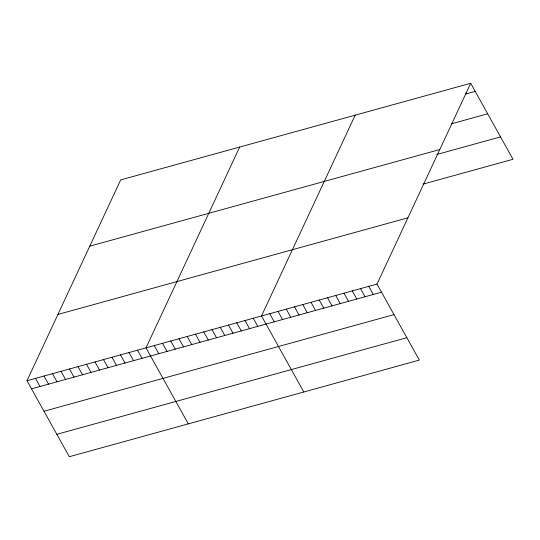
<?xml version="1.0" encoding="UTF-8"?>
<svg xmlns="http://www.w3.org/2000/svg" width="540" height="540" viewBox="0 0 540 540"><rect width="100%" height="100%" fill="white"/><g stroke="black" fill="none" stroke-linecap="round" stroke-linejoin="round"><path stroke-width="0.81" d="M470.691 83.275L377.008 284.081L419.317 360.099L69.309 456.725L27 380.714L120.683 179.901L470.691 83.275L513 159.286L422.995 184.14M239.686 147.049L146.003 347.855L188.312 423.873M355.185 115.162L261.502 315.968L303.811 391.986M465.46 94.095L475.214 91.402M451.683 123.741L487.681 113.805M89.768 246.166L439.776 149.54M436.779 154.487L500.533 136.883M57.915 314.442L407.923 217.816M27 380.714L377.008 284.081M31.523 388.84L381.53 292.207M43.997 411.244L393.998 314.611M56.842 434.322L406.843 337.696M466.209 92.32L466.965 93.677M368.752 286.355L373.282 294.482M360.504 288.637L365.026 296.764M352.256 290.912L356.778 299.038M344.007 293.193L348.53 301.32M335.752 295.468L340.281 303.595M327.503 297.749L332.026 305.876M319.255 300.024L323.777 308.151M311.006 302.299L315.529 310.433M302.751 304.58L307.28 312.707M294.503 306.855L299.025 314.982M286.254 309.137L290.776 317.264M278.006 311.411L282.528 319.538M269.75 313.693L274.279 321.82M253.253 318.249L257.776 326.376M245.005 320.524L249.527 328.651M236.756 322.799L241.279 330.925M228.501 325.08L233.024 333.207M220.253 327.355L224.775 335.482M212.004 329.636L216.526 337.763M203.756 331.911L208.278 340.038M195.5 334.193L200.023 342.32M187.252 336.467L191.774 344.594M179.003 338.749L183.526 346.876M170.755 341.024L175.277 349.151M162.5 343.298L167.029 351.425M154.251 345.58L158.774 353.707M137.504 350.204L142.027 358.331M128.999 352.553L133.529 360.68M120.501 354.895L125.024 363.022M112.003 357.244L116.525 365.371M103.505 359.593L108.027 367.72M95 361.935L99.522 370.062M86.501 364.284L91.024 372.411M78.003 366.633L82.526 374.76M69.498 368.975L74.027 377.102M61 371.324L65.522 379.451M52.502 373.673L57.024 381.8M44.003 376.015L48.526 384.143M35.498 378.365L40.021 386.492"/></g></svg>
